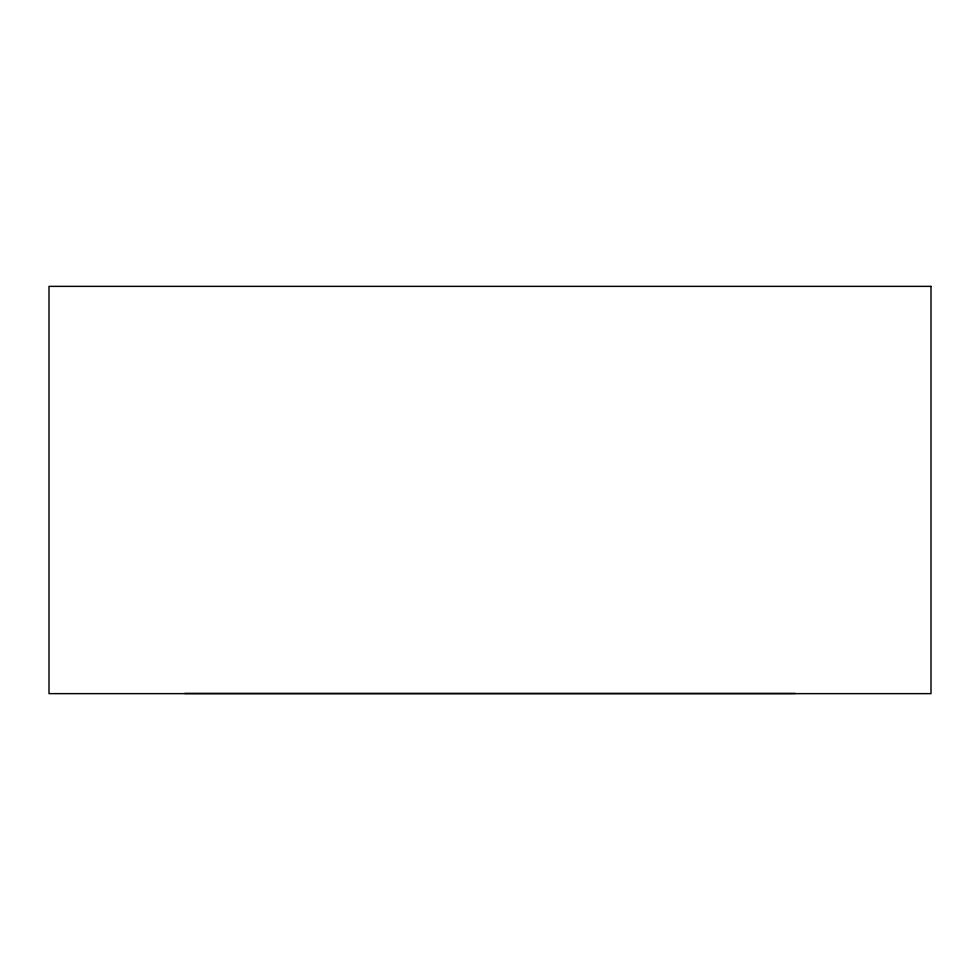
<?xml version="1.0" encoding="UTF-8"?>
<svg xmlns="http://www.w3.org/2000/svg" width="980" height="980" viewBox="0 0 980 980"><rect width="100%" height="100%" fill="white"/><g stroke="black" fill="none" stroke-linecap="round" stroke-linejoin="round"><path stroke-width="1.47" d="M184.693 693.448L795.307 693.448M931 286.368L49 286.368L49 693.632L931 693.632L931 286.368"/></g></svg>
